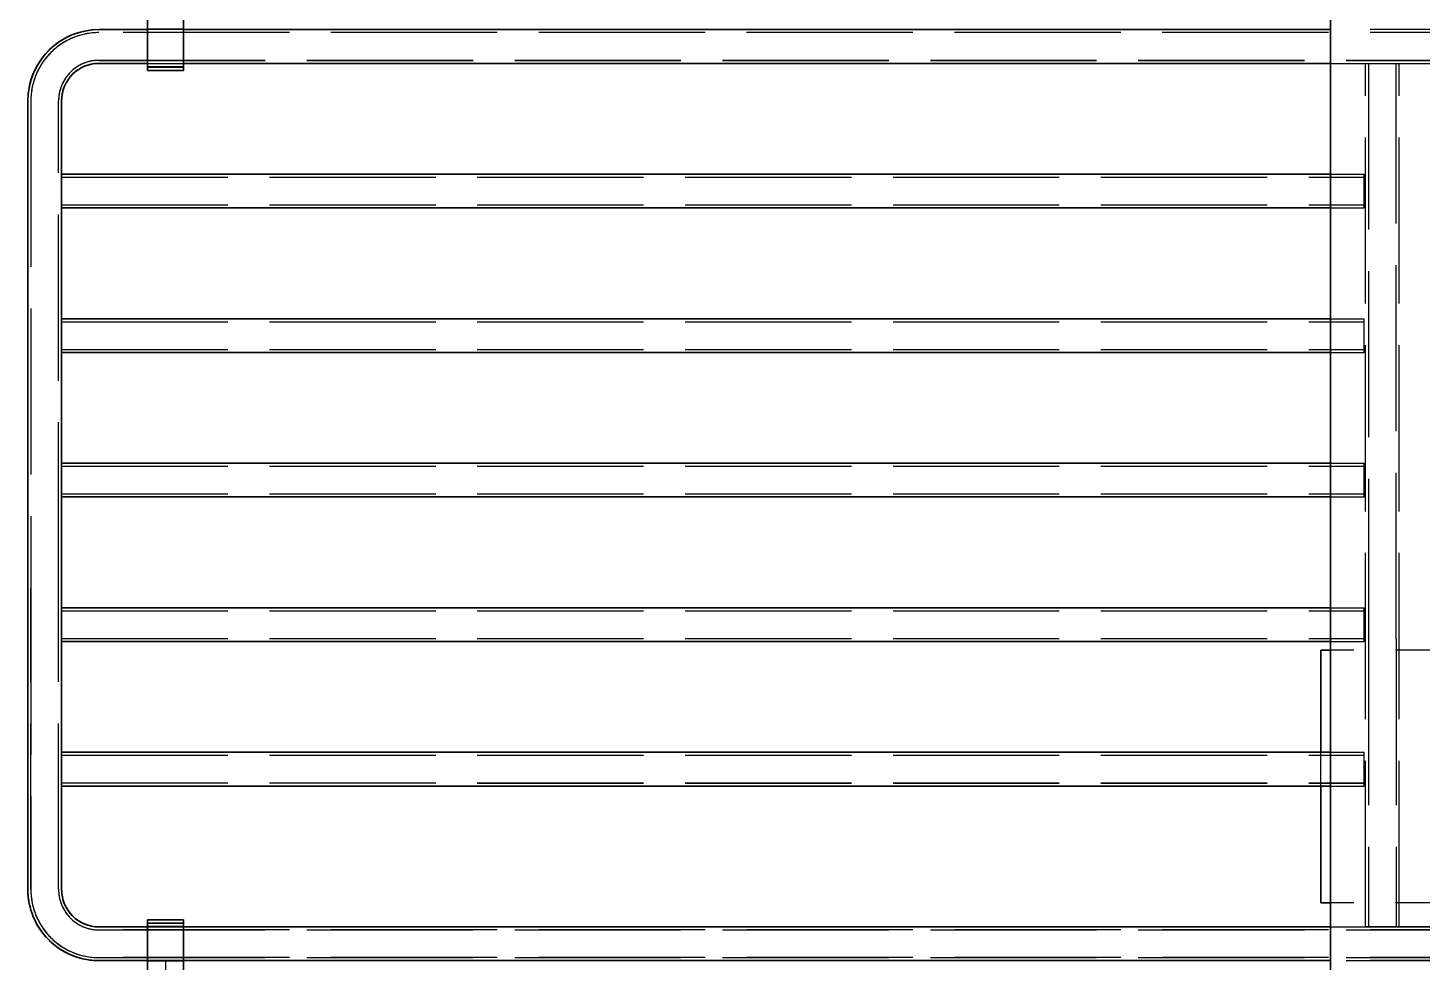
# Model space of a CAD drawing. Header units: millimetres. Extents: x -73083 to 81340, y -6859 to 6812.
# Drawn here: x -64097 to -62940, y 711 to 1486 of the extents above; entities that cross this region are included whole.
import ezdxf

# ---------------------------------------------------------------- set-up
doc = ezdxf.new("R2010")
doc.units = ezdxf.units.MM
doc.linetypes.add('AM_ISO02W050', pattern=[7.5, 6, -1.5])
doc.linetypes.add('AM_ISO08W050', pattern=[18, 12, -1.5, 3, -1.5])
doc.layers.add('AM_7', color=2, linetype='AM_ISO08W050', lineweight=25)
doc.layers.add('AM_HID', color=1, linetype='AM_ISO02W050', lineweight=25)

msp = doc.modelspace()

# ---------------------------------------------------------------- linework, layer by layer
at = {"color": 7, "lineweight": 35, "ltscale": 23}
for p, q in [((-63016.43766, 635.75543), (-63016.43766, 2585.75543)), ((-63998.32194, 1537.8432), (-63998.32243, 1453.84393)), ((-63968.32243, 1453.84368), (-63968.32194, 1537.84307)), ((-63998.32487, 1484.77069), (-64038.4655, 1484.77069)), ((-63998.32194, 1484.76434), (-64038.46403, 1484.76458)), ((-63016.44011, 1484.77069), (-63968.32487, 1484.77069)), ((-63016.43766, 1484.75811), (-63968.32194, 1484.76409)), ((-64038.46452, 1456.76458), (-63998.32243, 1456.76434)), ((-63998.32243, 1453.84393), (-63998.32243, 1450.83209)), ((-63968.32243, 1453.84368), (-63998.32243, 1453.84393)), ((-63998.32243, 1450.83209), (-63968.32243, 1450.83184)), ((-63998.32243, 1450.83209), (-63998.32243, 1450.76873)), ((-63998.32243, 1450.76873), (-63968.32243, 1450.76861)), ((-63968.32243, 1450.76068), (-63998.32243, 1450.76092)), ((-63998.32243, 1450.76092), (-63998.32243, 1450.69769)), ((-63968.32243, 1450.69744), (-63998.32243, 1450.69769)), ((-63968.32243, 1456.76409), (-63228.46403, 1456.75946)), ((-63968.32243, 1450.83184), (-63968.32243, 1453.84368)), ((-63968.32243, 1450.76861), (-63968.32243, 1450.83184)), ((-63968.32243, 1450.69744), (-63968.32243, 1450.76068)), ((-63228.46403, 1456.75946), (-63225.96403, 1456.75946)), ((-63225.96403, 1456.75946), (-63200.96403, 1456.75933)), ((-63200.96403, 1456.75933), (-63198.46403, 1456.75933)), ((-63198.46403, 1456.75933), (-63016.43766, 1456.75811)), ((-64097.46452, 1425.76495), (-64097.46696, 1020.76489)), ((-64069.4655, 1425.77069), (-64069.4655, 1364.75701)), ((-64069.46452, 1425.7647), (-64069.46452, 1364.75115)), ((-64069.4655, 1364.77166), (-63016.44011, 1364.77166)), ((-64069.46452, 1364.7658), (-64069.46501, 1336.7658)), ((-64069.46452, 1364.7658), (-63016.43766, 1364.75921)), ((-64069.46501, 1336.78033), (-64069.4655, 1244.75115)), ((-64069.4655, 1336.76324), (-64069.4655, 1244.75701)), ((-64069.46501, 1336.7658), (-63016.43766, 1336.75921)), ((-64069.4655, 1244.77166), (-63016.44011, 1244.77166)), ((-64069.4655, 1244.7658), (-64069.4655, 1216.7658)), ((-64069.4655, 1244.7658), (-63016.43766, 1244.75921)), ((-64069.4655, 1216.78033), (-64069.46647, 1124.75115)), ((-64069.4655, 1216.7658), (-63016.43766, 1216.75921)), ((-64069.4655, 1216.76324), (-64069.4655, 1124.75701)), ((-64069.46647, 1124.76574), (-64069.46647, 1096.76574)), ((-64069.46647, 1124.76574), (-63016.43766, 1124.75915)), ((-64069.4655, 1124.77166), (-63016.44011, 1124.77166)), ((-64069.46647, 1096.78039), (-64069.46696, 1020.7647)), ((-64069.46647, 1096.76574), (-63016.43766, 1096.75915)), ((-64069.4655, 1096.76318), (-64069.4655, 1020.77062)), ((-64097.46843, 770.76489), (-64097.46696, 1020.76489)), ((-64069.46696, 1004.75115), (-64069.46696, 1020.7647)), ((-64069.4655, 1004.76318), (-64069.4655, 1020.77062)), ((-64069.46696, 1004.76574), (-64069.46745, 976.76574)), ((-64069.46696, 1004.76574), (-63016.43766, 1004.75915)), ((-64069.4655, 1004.77166), (-63016.44011, 1004.77166)), ((-64069.46745, 884.75115), (-64069.46745, 976.78039)), ((-64069.46745, 976.76574), (-63016.43766, 976.75915)), ((-64069.4655, 884.76318), (-64069.4655, 976.76318)), ((-63016.43815, 969.63439), (-63024.43815, 969.63439)), ((-63024.43815, 884.75903), (-63024.43815, 969.63439)), ((-64069.46745, 884.76574), (-64069.46794, 856.76574)), ((-64069.46745, 884.76574), (-63016.43766, 884.75915)), ((-64069.4655, 884.77166), (-63024.44059, 884.77166)), ((-64069.46843, 770.7647), (-64069.46794, 856.78039)), ((-64069.46794, 856.76574), (-63016.43766, 856.75915)), ((-64069.4655, 770.77062), (-64069.4655, 856.76318)), ((-63024.43815, 759.63439), (-63024.43815, 856.75903)), ((-63016.43815, 759.63439), (-63024.43815, 759.63439)), ((-63968.32048, 745.77923), (-63998.32048, 745.77923)), ((-63998.32048, 745.77923), (-63998.32048, 742.77923)), ((-63998.32048, 742.77923), (-63968.32048, 742.77923)), ((-63998.32048, 742.77923), (-63998.32048, 658.77923)), ((-63968.32048, 742.77923), (-63968.32048, 745.77923)), ((-63968.32048, 658.77923), (-63968.32048, 742.77923)), ((-64038.46843, 739.76452), (-63998.32048, 739.76428)), ((-64038.4655, 739.77062), (-63998.31706, 739.77062)), ((-63968.32048, 739.76409), (-63016.43766, 739.75817)), ((-63968.31706, 739.77062), (-63016.44011, 739.77062)), ((-63998.32048, 711.76428), (-64038.46891, 711.76452)), ((-63016.43766, 711.75817), (-63968.32048, 711.76409))]:
    msp.add_line(p, q, dxfattribs=at)
for centre, radius, start, end in [((-64038.46452, 1425.76458), 59, 89.9996405, 179.99963618), ((-64038.4655, 1425.77069), 59, 90.0000025, 169.08181102), ((-64038.46452, 1425.76458), 31, 89.9996405, 179.99963618), ((-64038.4655, 1425.77069), 31, 169.0856769, 180.00000501), ((-64038.46843, 770.76452), 59, 179.99963618, 269.99964233), ((-64038.46843, 770.76452), 31, 179.99963618, 269.99964233), ((-64038.4655, 770.77062), 31, 180.00000501, 269.9999975)]:
    msp.add_arc(centre, radius, start, end, dxfattribs=at)
at = {"layer": 'AM_7', "ltscale": 23}
msp.add_line((-63983.32048, 712.47924), (-63983.32048, 689.07922), dxfattribs=at)
at = {"layer": 'AM_HID', "ltscale": 23}
for p, q in [((-62845.4655, 1482.27069), (-64038.4655, 1482.27069)), ((-62845.46403, 1482.25714), (-64038.46403, 1482.26458)), ((-63968.32487, 1484.77069), (-63998.32487, 1484.77069)), ((-63968.32194, 1485.23382), (-63998.32194, 1485.23394)), ((-63968.32194, 1485.22589), (-63998.32194, 1485.22613)), ((-63968.32194, 1484.76409), (-63998.32194, 1484.76434)), ((-63968.31706, 1485.23992), (-63998.31706, 1485.23992)), ((-63968.31706, 1485.23199), (-63998.31706, 1485.23199)), ((-62845.4655, 1484.77069), (-63016.44011, 1484.77069)), ((-62845.46403, 1484.75714), (-63016.43766, 1484.75811)), ((-64038.4655, 1459.27069), (-62845.4655, 1459.27069)), ((-64038.46403, 1459.26458), (-62845.46403, 1459.25714)), ((-64038.4655, 1456.77069), (-63228.4655, 1456.77069)), ((-63998.32243, 1456.76434), (-63968.32243, 1456.76409)), ((-63968.32243, 1456.30303), (-63998.32243, 1456.30328)), ((-63968.32243, 1456.29522), (-63998.32243, 1456.29534)), ((-63998.32243, 1453.68572), (-63968.32243, 1453.6856)), ((-63968.31706, 1456.30926), (-63998.31706, 1456.30926)), ((-63968.31706, 1456.30133), (-63998.31706, 1456.30133)), ((-63968.31706, 1453.84979), (-63998.31706, 1453.84979)), ((-63998.31706, 1453.69171), (-63968.31706, 1453.69171)), ((-63998.31706, 1450.83795), (-63968.31706, 1450.83795)), ((-63998.31706, 1450.77471), (-63968.31706, 1450.77471)), ((-63968.31706, 1450.76678), (-63998.31706, 1450.76678)), ((-63968.31706, 1450.70355), (-63998.31706, 1450.70355)), ((-63228.4655, 1456.77069), (-63225.9655, 1456.77069)), ((-63225.9655, 1456.77069), (-63200.9655, 1456.77069)), ((-63200.9655, 1456.77069), (-63198.4655, 1456.77069)), ((-63198.4655, 1456.77069), (-62845.4655, 1456.77069)), ((-63016.43766, 1456.75811), (-62845.46403, 1456.75714)), ((-62987.46843, 739.75799), (-62987.46403, 1456.75799)), ((-62987.4655, 1456.77069), (-62966.75358, 1456.77069)), ((-62987.4655, 739.77062), (-62987.4655, 1456.77069)), ((-62987.46403, 1456.75799), (-62966.75212, 1456.75787)), ((-62984.96403, 1456.75799), (-62984.96745, 978.75793)), ((-62984.9655, 1456.77069), (-62984.9655, 978.77062)), ((-62984.9655, 1456.77069), (-62961.9655, 1456.77069)), ((-62984.96403, 1456.75799), (-62961.96403, 1456.75787)), ((-62966.75358, 1456.77069), (-62959.4655, 1456.77069)), ((-62966.75212, 1456.75787), (-62959.46403, 1456.75775)), ((-62961.96745, 978.75781), (-62961.96403, 1456.75787)), ((-62961.9655, 978.77062), (-62961.9655, 1456.77069)), ((-62959.46843, 739.75781), (-62959.46403, 1456.75775)), ((-62959.4655, 739.77062), (-62959.4655, 1456.77069)), ((-64097.4655, 1425.77069), (-64097.4655, 1020.77062)), ((-64094.96452, 1425.76495), (-64094.96696, 1020.76489)), ((-64094.9655, 1425.77069), (-64094.9655, 1020.77062)), ((-64071.96696, 1020.76477), (-64071.96452, 1425.7647)), ((-64071.9655, 1020.77062), (-64071.9655, 1425.77069)), ((-64069.4655, 1364.75701), (-64069.4655, 1336.76324)), ((-64069.4655, 1362.27166), (-62988.4655, 1362.27166)), ((-64069.46452, 1364.75115), (-64069.46501, 1336.78033)), ((-64069.46452, 1362.2658), (-62988.46452, 1362.25897)), ((-63016.44011, 1364.77166), (-62988.4655, 1364.77166)), ((-63016.43766, 1364.75921), (-62988.46452, 1364.75897)), ((-62988.4655, 1364.75714), (-62988.4655, 1364.77166)), ((-62988.46501, 1336.75897), (-62988.46452, 1364.75897)), ((-64069.4655, 1339.27166), (-62988.4655, 1339.27166)), ((-64069.4655, 1336.77166), (-62988.4655, 1336.77166)), ((-64069.46501, 1339.2658), (-62988.46501, 1339.25897)), ((-63016.43766, 1336.75921), (-62988.46501, 1336.75897)), ((-64069.4655, 1244.75701), (-64069.4655, 1216.76324)), ((-64069.4655, 1244.75115), (-64069.4655, 1216.78033)), ((-64069.4655, 1242.27166), (-62988.4655, 1242.27166)), ((-64069.4655, 1242.2658), (-62988.4655, 1242.25897)), ((-63016.44011, 1244.77166), (-62988.4655, 1244.77166)), ((-63016.43766, 1244.75921), (-62988.4655, 1244.75897)), ((-62988.4655, 1244.75714), (-62988.4655, 1244.77166)), ((-62988.4655, 1216.75897), (-62988.4655, 1244.75897)), ((-64069.4655, 1219.27166), (-62988.4655, 1219.27166)), ((-64069.4655, 1219.2658), (-62988.4655, 1219.25897)), ((-64069.4655, 1216.77166), (-62988.4655, 1216.77166)), ((-63016.43766, 1216.75921), (-62988.4655, 1216.75897)), ((-64069.46647, 1124.75115), (-64069.46647, 1096.78039)), ((-64069.4655, 1124.75701), (-64069.4655, 1096.76318)), ((-63016.44011, 1124.77166), (-62988.4655, 1124.77166)), ((-63016.43766, 1124.75915), (-62988.46647, 1124.75903)), ((-62988.46647, 1096.75903), (-62988.46647, 1124.75903)), ((-62988.4655, 1124.7572), (-62988.4655, 1124.77166)), ((-64069.46647, 1122.26574), (-62988.46647, 1122.25903)), ((-64069.4655, 1122.27166), (-62988.4655, 1122.27166)), ((-64069.4655, 1099.27166), (-62988.4655, 1099.27166)), ((-64069.46647, 1099.26574), (-62988.46647, 1099.25903)), ((-64069.4655, 1096.77166), (-62988.4655, 1096.77166)), ((-63016.43766, 1096.75915), (-62988.46647, 1096.75903)), ((-64097.46696, 1020.76489), (-64097.46843, 770.76489)), ((-64097.4655, 1020.77062), (-64097.4655, 770.77062)), ((-64097.4655, 770.77062), (-64097.4655, 1020.77062)), ((-64094.96696, 1020.76489), (-64094.96843, 770.76489)), ((-64094.96843, 770.76489), (-64094.96696, 1020.76489)), ((-64094.9655, 1020.77062), (-64094.9655, 770.77062)), ((-64094.9655, 770.77062), (-64094.9655, 1020.77062)), ((-64071.96843, 770.76477), (-64071.96696, 1020.76477)), ((-64071.9655, 770.77062), (-64071.9655, 1020.77062)), ((-64069.46745, 976.78039), (-64069.46696, 1004.75115)), ((-64069.46696, 1002.26574), (-62988.46696, 1002.25903)), ((-64069.4655, 976.76318), (-64069.4655, 1004.76318)), ((-64069.4655, 1002.27166), (-62988.4655, 1002.27166)), ((-63016.44011, 1004.77166), (-62988.4655, 1004.77166)), ((-63016.43766, 1004.75915), (-62988.46696, 1004.75903)), ((-62988.46745, 976.75903), (-62988.46696, 1004.75903)), ((-62988.4655, 1004.7572), (-62988.4655, 1004.77166)), ((-64069.46745, 979.26574), (-62988.46745, 979.25903)), ((-64069.4655, 979.27166), (-62988.4655, 979.27166)), ((-64069.4655, 976.77166), (-62988.4655, 976.77166)), ((-63016.43766, 976.75915), (-62988.46745, 976.75903)), ((-62984.96745, 978.75793), (-62984.96843, 739.75793)), ((-62984.9655, 978.77062), (-62984.9655, 739.77062)), ((-62961.96745, 978.75781), (-62961.96843, 739.75781)), ((-62961.9655, 978.77062), (-62961.9655, 739.77062)), ((-62824.43815, 969.63439), (-63016.43815, 969.63439)), ((-64069.46794, 856.78039), (-64069.46745, 884.75115)), ((-64069.46745, 882.26574), (-62988.46745, 882.25903)), ((-64069.4655, 856.76318), (-64069.4655, 884.76318)), ((-64069.4655, 882.27166), (-62988.4655, 882.27166)), ((-63024.44059, 884.77166), (-62988.4655, 884.77166)), ((-63024.43815, 856.75903), (-63024.43815, 884.75903)), ((-63016.43766, 884.75915), (-62988.46745, 884.75903)), ((-62988.46794, 856.75903), (-62988.46745, 884.75903)), ((-62988.4655, 884.7572), (-62988.4655, 884.77166)), ((-64069.46794, 859.26574), (-62988.46794, 859.25903)), ((-64069.4655, 859.27166), (-62988.4655, 859.27166)), ((-64069.4655, 856.77166), (-62988.4655, 856.77166)), ((-63016.43766, 856.75915), (-62988.46794, 856.75903)), ((-62824.43815, 759.63439), (-63016.43815, 759.63439)), ((-63968.32048, 742.77923), (-63998.32048, 742.77923)), ((-63998.31706, 742.77069), (-63968.31706, 742.77069)), ((-63968.31706, 742.77062), (-63998.31706, 742.77062)), ((-62845.46843, 739.75708), (-64038.46843, 739.76452)), ((-64038.46843, 737.26452), (-62845.46843, 737.25708)), ((-62845.46843, 737.25708), (-64038.46843, 737.26452)), ((-62845.4655, 739.77062), (-64038.4655, 739.77062)), ((-64038.4655, 737.27062), (-62845.4655, 737.27062)), ((-62845.4655, 737.27062), (-64038.4655, 737.27062)), ((-63968.32048, 740.24468), (-63998.32048, 740.24468)), ((-63968.32048, 740.24468), (-63998.32048, 740.24468)), ((-63998.32048, 739.76428), (-63968.32048, 739.76409)), ((-63968.31706, 740.23614), (-63998.31706, 740.23614)), ((-63968.31706, 740.23614), (-63998.31706, 740.23614)), ((-63998.31706, 739.77062), (-63968.31706, 739.77062)), ((-63016.44011, 739.77062), (-62845.4655, 739.77062)), ((-63016.43766, 739.75817), (-62845.46843, 739.75708)), ((-62966.75651, 739.75781), (-62987.46843, 739.75799)), ((-62966.75358, 739.77062), (-62987.4655, 739.77062)), ((-62959.46843, 739.75781), (-62966.75651, 739.75781)), ((-62959.4655, 739.77062), (-62966.75358, 739.77062)), ((-64038.46891, 714.26452), (-62845.46891, 714.25708)), ((-62845.46891, 714.25708), (-64038.46891, 714.26452)), ((-64038.46891, 711.76452), (-62845.46891, 711.75708)), ((-64038.4655, 714.27062), (-62845.4655, 714.27062)), ((-62845.4655, 714.27062), (-64038.4655, 714.27062)), ((-64038.4655, 711.77062), (-62845.4655, 711.77062)), ((-62845.4655, 711.77062), (-64038.4655, 711.77062)), ((-63968.32048, 711.76409), (-63998.32048, 711.76428)), ((-63968.32048, 711.31372), (-63998.32048, 711.31372)), ((-63968.32048, 711.31372), (-63998.32048, 711.31372)), ((-63968.31706, 711.30517), (-63998.31706, 711.30517)), ((-63968.31706, 711.30517), (-63998.31706, 711.30517)), ((-62845.46891, 711.75708), (-63016.43766, 711.75817))]:
    msp.add_line(p, q, dxfattribs=at)
for centre, radius, start, end in [((-64038.4655, 1425.77069), 56.5, 90.0000025, 180.00000501), ((-64038.46452, 1425.76458), 56.5, 89.9996405, 179.99963618), ((-64038.4655, 1425.77069), 33.5, 90.0000025, 180.00000501), ((-64038.46452, 1425.76458), 33.5, 89.9996405, 179.99963618), ((-64038.4655, 1425.77069), 31, 90.0000025, 169.0856769), ((-64038.4655, 1425.77069), 59, 169.08181102, 180.00000501), ((-64038.46843, 770.76452), 59, 179.99963618, 269.99964233), ((-64038.4655, 770.77062), 59, 180.00000501, 269.9999975), ((-64038.4655, 770.77062), 59, 180.00000501, 269.9999975), ((-64038.46843, 770.76452), 56.5, 179.99963618, 269.99964233), ((-64038.46843, 770.76452), 56.5, 179.99963618, 269.99964233), ((-64038.4655, 770.77062), 56.5, 180.00000501, 269.9999975), ((-64038.4655, 770.77062), 56.5, 180.00000501, 269.9999975), ((-64038.46843, 770.76452), 33.5, 179.99963618, 269.99964233), ((-64038.46843, 770.76452), 33.5, 179.99963618, 269.99964233), ((-64038.4655, 770.77062), 33.5, 180.00000501, 269.9999975), ((-64038.4655, 770.77062), 33.5, 180.00000501, 269.9999975), ((-64038.46843, 770.76452), 31, 179.99963618, 269.99964233), ((-64038.4655, 770.77062), 31, 180.00000501, 269.9999975)]:
    msp.add_arc(centre, radius, start, end, dxfattribs=at)

doc.saveas('drawing.dxf')
